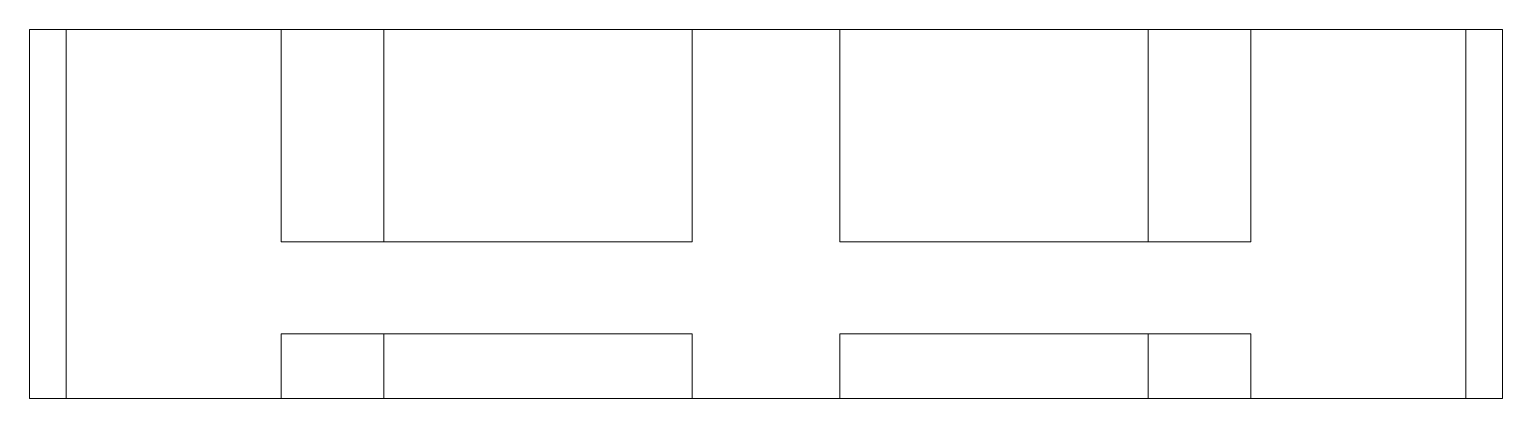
# Paper-space layout '_Bottom' of a CAD drawing. Header units: millimetres. Extents: x -20 to 20, y -3 to 7.
import ezdxf

# ---------------------------------------------------------------- set-up
doc = ezdxf.new("R2010")
doc.units = ezdxf.units.MM

psp = doc.layouts.new('_Bottom')

# ---------------------------------------------------------------- linework, layer by layer
at = {"color": 7, "linetype": 'Continuous', "lineweight": 15}
for p, q in [((-20, 7), (20, 7)), ((-20, -3), (-20, 7)), ((-19, 7), (-19, -3)), ((-13.162, 1.25), (-13.162, 7)), ((-10.377, 1.25), (-10.377, 7)), ((-2.002, 1.25), (-2.002, 7)), ((2.002, 1.25), (2.002, 7)), ((10.377, 1.25), (10.377, 7)), ((13.162, 1.25), (13.162, 7)), ((19, -3), (19, 7)), ((20, 7), (20, -3)), ((-13.162, 1.25), (-2.002, 1.25)), ((2.002, 1.25), (13.162, 1.25)), ((-13.162, -1.25), (-2.002, -1.25)), ((-13.162, -1.25), (-13.162, -3)), ((-10.377, -1.25), (-10.377, -3)), ((-2.002, -1.25), (-2.002, -3)), ((2.002, -1.25), (2.002, -3)), ((2.002, -1.25), (13.162, -1.25)), ((10.377, -1.25), (10.377, -3)), ((13.162, -1.25), (13.162, -3)), ((-20, -3), (20, -3))]:
    psp.add_line(p, q, dxfattribs=at)

doc.saveas('drawing.dxf')
